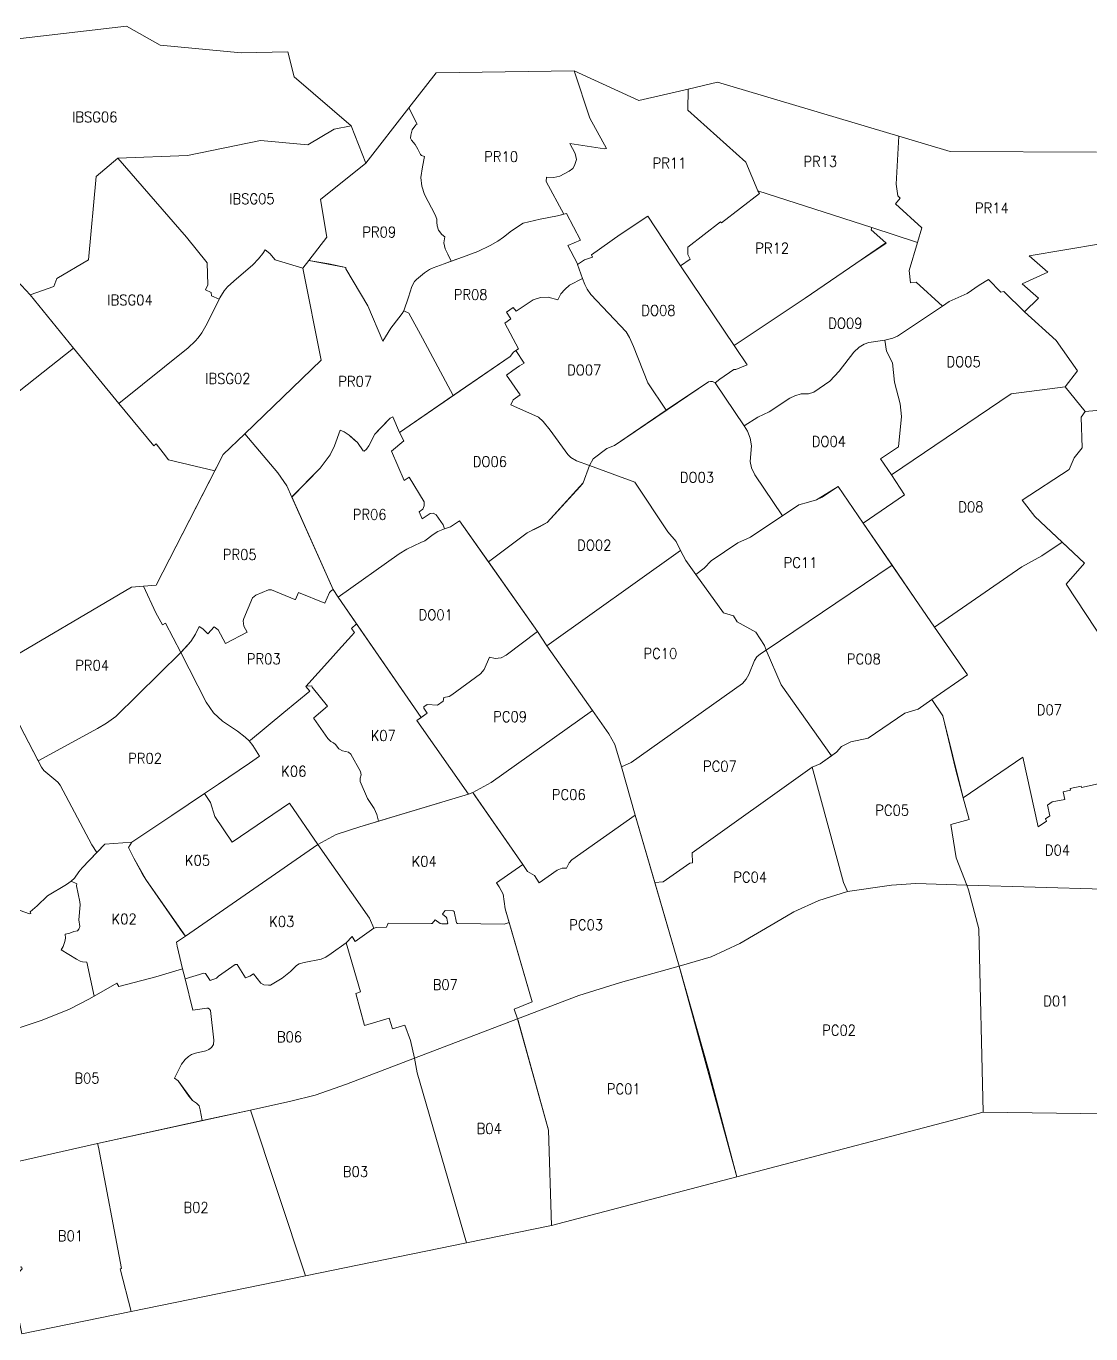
# Model space of a CAD drawing. Header units: metres. Extents: x 267238 to 306780, y 5029040 to 5062814.
# Drawn here: x 273969 to 284049, y 5030164 to 5042543 of the extents above; entities that cross this region are included whole.
import ezdxf
from ezdxf.enums import TextEntityAlignment as Align

# ---------------------------------------------------------------- set-up
doc = ezdxf.new("R2010")
doc.units = ezdxf.units.M
doc.header["$MEASUREMENT"] = 0
for name, color, linetype, lineweight in [('index Baconsfield', 7, 'Continuous', 0), ('index Dollard-des-Ormeaux', 7, 'Continuous', 0), ('index Dorval', 7, 'Continuous', 0), ('index Kirkland', 7, 'Continuous', 0), ('index l Ile-Bizard-Sainte-Geniviève', 7, 'Continuous', 0), ('index Pierrefonds-Roxboro', 7, 'Continuous', 0), ('index Pointe-Claire', 7, 'Continuous', 0), ('index Saint-Laurent', 7, 'Continuous', 0), ('nom', 7, 'Continuous', 0)]:
    doc.layers.add(name, color=color, linetype=linetype, lineweight=lineweight)
doc.styles.add('Style-STANDARD', font='STANDARD.shx')

msp = doc.modelspace()

# ---------------------------------------------------------------- linework, layer by layer
at = {"layer": 'index Baconsfield', "color": 30, "linetype": 'Continuous', "lineweight": 0, "elevation": 10, "flags": 128}
for points in [[(277608.55441, 5032940.079692), (277552.12785, 5033086.286927), (277435.849, 5033051.682), (277406.347, 5033152.417), (277173.406, 5033084), (277089.193, 5033386.216), (277133.271, 5033401.67), (276997.263, 5033865.921), (277054.101852, 5033924.092328), (277082.89602, 5033878.88496), (277259.462, 5034003.95), (277285.346684, 5034011.497749), (277379.963586, 5034014.141641), (277396.198729, 5034051.005051), (277804.406, 5034046.5), (277813.234, 5034049.308), (277840.074, 5034083.192), (277888, 5034049), (277903.037, 5034046.006), (277953.624, 5034045.365), (277959.274, 5034051.273), (277959.017, 5034062.063), (277950.799, 5034097.257), (277945.15, 5034106.762), (277909.113, 5034136.056), (277933.209, 5034169.316), (277937.715, 5034171.311), (278010.337, 5034168.458), (278021.047, 5034160.491), (278043.567, 5034054.716), (278052.344, 5034047.5), (278495.188, 5034043), (278541.463716, 5034056.721237), (278757.736489, 5033306.291182), (278589.344219, 5033236.812493), (278619.297724, 5033146.827227), (277644.79804, 5032772.426085), (277608.55441, 5032940.079692)], [(276997.263, 5033865.921), (277133.271, 5033401.67), (277089.193, 5033386.216), (277173.406, 5033084), (277406.347, 5033152.417), (277435.849, 5033051.682), (277552.12785, 5033086.286927), (277608.55441, 5032940.079692), (277644.79804, 5032772.426085), (277001.720259, 5032525.817047), (276705.712074, 5032424.0272), (276474.455679, 5032364.804017), (276094.085161, 5032281.608168), (275635.30395, 5032181.642075), (275615.906, 5032285), (275605.313, 5032322.5), (275581.391, 5032346.109), (275543.125, 5032372), (275409.031, 5032557.5), (275373.479, 5032583.114), (275440.594, 5032716), (275472.969, 5032760.5), (275504.563, 5032787.5), (275535.313, 5032806.5), (275570.406, 5032820), (275671.048, 5032842.303), (275699, 5032856.5), (275722, 5032874.5), (275741.545, 5032901.836), (275746.063, 5032944.5), (275714.531, 5033223.5), (275705.844, 5033238), (275693.25, 5033246.5), (275678.25, 5033248), (275545.781, 5033227), (275472.94, 5033525.202), (275649.875, 5033577.5), (275668.031, 5033574.5), (275709.813, 5033509.5), (275771.884, 5033530.484), (275789.34, 5033548.827), (275948.203, 5033660.074), (275966.906, 5033659.5), (276045.125, 5033534), (276086.952, 5033550.448), (276119.523, 5033571.608), (276190.563, 5033484.5), (276213.077, 5033469.07), (276219.547565, 5033466.95782), (276261.75, 5033463), (276281.656, 5033465), (276392.938, 5033531), (276471.281, 5033595), (276527.563, 5033651), (276554.25, 5033666.5), (276601.223, 5033679.358), (276760.084, 5033710.926), (276805.361, 5033729.178), (276857.031, 5033765), (276997.263, 5033865.921)], [(277644.79804, 5032772.426085), (278619.297724, 5033146.827227), (278913.994399, 5032091.464128), (278943.686878, 5031188.806411), (278136.00775, 5031023.684635), (277669.773731, 5032635.472473), (277644.79804, 5032772.426085)], [(276094.085161, 5032281.608168), (276474.455679, 5032364.804017), (276705.712074, 5032424.0272), (277001.720259, 5032525.817047), (277644.79804, 5032772.426085), (277669.773731, 5032635.472473), (278136.00775, 5031023.684635), (276613.00242, 5030712.321699), (276094.085161, 5032281.608168)], [(274642.639718, 5031965.345589), (276094.085161, 5032281.608168), (276613.00242, 5030712.321699), (274964.105322, 5030375.221473), (274858.003099, 5030777.755145), (274871.625, 5030782.476), (274652.154, 5031929.645), (274642.639718, 5031965.345589)], [(273621.025025, 5031725.240487), (273739.532666, 5031759.308753), (274642.639718, 5031965.345589), (274652.154, 5031929.645), (274871.625, 5030782.476), (274858.003099, 5030777.755145), (274964.105322, 5030375.221473), (273928.683244, 5030163.539969), (273858.596038, 5030507.254208), (273803.362626, 5030629.788685), (273886.625, 5030732), (273930.75, 5030777.5), (273926.031, 5030799), (273854.928, 5030784.457), (273841.792, 5030787.432), (273838.297, 5030792.077), (273670.969, 5031655), (273635.465324, 5031645.997532), (273621.025025, 5031725.240487)]]:
    msp.add_lwpolyline(points, close=True, dxfattribs=at)
msp.add_lwpolyline([(273739.532666, 5031759.308753), (274642.639718, 5031965.345589), (275635.30395, 5032181.642075), (275635.30395, 5032181.642075), (275615.906, 5032285), (275605.313, 5032322.5), (275581.391, 5032346.109), (275543.125, 5032372), (275509.938, 5032412), (275409.031, 5032557.5), (275373.479, 5032583.114), (275440.594, 5032716), (275472.969, 5032760.5), (275504.563, 5032787.5), (275535.313, 5032806.5), (275570.406, 5032820), (275671.048, 5032842.303), (275699, 5032856.5), (275722, 5032874.5), (275741.545, 5032901.836), (275746.063, 5032944.5), (275714.531, 5033223.5), (275705.844, 5033238), (275693.25, 5033246.5), (275678.25, 5033248), (275545.781, 5033227), (275472.94, 5033525.202), (275449.781, 5033618.5), (275196.594, 5033543.5), (274845.938, 5033452.5), (274828.133516, 5033484.776602), (274569.611993, 5033335.793281), (274379.565488, 5033237.010861), (274120.558326, 5033131.750906), (273706.146867, 5032997.34204)], dxfattribs=at)
at = {"layer": 'index Dollard-des-Ormeaux', "color": 4, "linetype": 'Continuous', "lineweight": 0, "elevation": 10, "flags": 128}
for points in [[(280028.344, 5038907.5), (279855.691, 5039165.255), (279719.656, 5039509), (279681.344, 5039596), (279648.813, 5039650), (279315.125, 5040002), (279280.375, 5040052.5), (279257.594, 5040098), (279237.219, 5040153), (279188.703534, 5040287.261565), (279254.382, 5040329.724), (279329.406, 5040357), (279322.437, 5040376.603), (279593.887, 5040568.948), (279853.633, 5040744.634), (280164.004936, 5040274.160059), (280572.402533, 5039665.247077), (280795.954, 5039336.022), (280687.813, 5039291.5), (280667.281, 5039291), (280534.438, 5039201), (280491.531, 5039167.5), (280467.156, 5039177.5), (280447.063, 5039179.5), (280428.563, 5039175.5), (280428.563, 5039175.5), (280028.344, 5038907.5)], [(280491.531, 5039167.5), (280534.438, 5039201), (280667.281, 5039291), (280687.813, 5039291.5), (280795.954, 5039336.022), (280572.402533, 5039665.247077), (280671.74498, 5039518.945086), (281343.782268, 5039968.730788), (281824.183509, 5040296.271135), (282107.572, 5040490.706), (281968.070764, 5040615.782807), (281974.944776, 5040636.765055), (282407.620364, 5040494.275751), (282328.077609, 5040228.727504), (282341.031, 5040112), (282394.469, 5040118.5), (282642.906, 5039893), (282217.188, 5039608.5), (282172.875, 5039587.5), (282097.906, 5039570), (281946.063, 5039547.5), (281902.219, 5039532), (281853.938, 5039503), (281803.844, 5039455.5), (281665.531, 5039277.5), (281578.25, 5039182), (281425.844, 5039078.5), (281374.844, 5039063), (281305.281, 5039063), (281246.969, 5039044), (281199.906, 5039021), (281003.531, 5038891), (280895.313, 5038842), (280767.688, 5038759), (280491.531, 5039167.5)], [(279302.156, 5038383), (279178.219, 5038428), (279125.125, 5038459.5), (279096.938, 5038488.5), (278930.656, 5038717.5), (278864.5, 5038801), (278819.438, 5038841), (278556.406, 5038959.5), (278578.371, 5039003.979), (278646.063, 5039051.301), (278516.382, 5039239.716), (278575.698, 5039283.33), (278637.922, 5039326.363), (278683.862, 5039351.369), (278604.573788, 5039472.164515), (278629.125, 5039488.5), (278499.296372, 5039730.246256), (278555.813, 5039771), (278517.188, 5039836.5), (278580.031, 5039880.5), (278606.969, 5039843.5), (278769.5, 5039952.5), (278838.313, 5039975.5), (278910.5, 5039978), (279001.469, 5039950.5), (279031.813, 5040008), (279067.188, 5040050.5), (279112.563, 5040090), (279237.219, 5040153), (279257.594, 5040098), (279280.375, 5040052.5), (279315.125, 5040002), (279648.813, 5039650), (279681.344, 5039596), (279719.656, 5039509), (279855.691, 5039165.255), (280028.344, 5038907.5), (279538.938, 5038574), (279467.531, 5038544.5), (279336.344, 5038447.5), (279302.156, 5038383)], [(282097.906, 5039570), (282172.875, 5039587.5), (282217.188, 5039608.5), (282642.906, 5039893), (282708, 5039936), (282879.043, 5040011.79), (282990.317286, 5040089.476594), (283080.417298, 5040145.227732), (283195.463599, 5040025.171357), (283224.135988, 5040029.797633), (283421.71, 5039839.787), (283720.661, 5039567.525), (283920.891, 5039280.194), (283806.313, 5039127.5), (283293.25, 5039063), (282161.367, 5038294.854), (282055.988008, 5038447.320924), (282226.813, 5038560.5), (282256.5, 5038848.5), (282243.438, 5038967), (282189.719, 5039172), (282170.594, 5039355.5), (282112.906, 5039465), (282097.906, 5039570)], [(281128.977172, 5037906.793452), (280866.788, 5038294.232), (280835.906, 5038360), (280824.531, 5038422.5), (280836.188, 5038570.5), (280823.813, 5038643.5), (280799.094, 5038707.5), (280767.688, 5038759), (280895.313, 5038842), (281003.531, 5038891), (281199.906, 5039021), (281246.969, 5039044), (281305.281, 5039063), (281374.844, 5039063), (281425.844, 5039078.5), (281578.25, 5039182), (281665.531, 5039277.5), (281803.844, 5039455.5), (281853.938, 5039503), (281902.219, 5039532), (281946.063, 5039547.5), (282097.906, 5039570), (282112.906, 5039465), (282170.594, 5039355.5), (282189.719, 5039172), (282243.438, 5038967), (282256.5, 5038848.5), (282226.813, 5038560.5), (282055.988008, 5038447.320924), (282161.367, 5038294.854), (282285.134676, 5038107.431345), (281892.970398, 5037838.182077), (281657.028732, 5038185.761244), (281452.622351, 5038057.150769), (281374.004513, 5038037.720409), (281283.362769, 5038009.962753), (281128.977172, 5037906.793452)], [(278604.573788, 5039472.164515), (278683.862, 5039351.369), (278637.922, 5039326.363), (278575.698, 5039283.33), (278516.382, 5039239.716), (278646.063, 5039051.301), (278578.371, 5039003.979), (278556.406, 5038959.5), (278819.438, 5038841), (278864.5, 5038801), (278930.656, 5038717.5), (279096.938, 5038488.5), (279125.125, 5038459.5), (279178.219, 5038428), (279302.156, 5038383), (279240.594, 5038220.5), (278901.563, 5037845.5), (278711.75, 5037746.5), (278345.316407, 5037471.906872), (278071.319789, 5037860.81056), (277984.742, 5037802.746), (277930.549, 5037785.151), (277866.938, 5037760), (277820.754, 5037729.55), (277741.594, 5037671.5), (277820.754, 5037729.55), (277866.938, 5037760), (277930.549, 5037785.151), (277918, 5037823), (277849.813, 5037916.5), (277821.375, 5037932), (277792.313, 5037928), (277719.375, 5037878), (277688.563, 5037944), (277723.176443, 5037969.022952), (277736.125264, 5038000.48163), (277737.050179, 5038038.417093), (277595.469, 5038273), (277548.625, 5038242), (277426.278487, 5038519.549806), (277543.742788, 5038615.776348), (277503.046495, 5038695.348297), (278549.438, 5039414), (278581.031, 5039456.5), (278604.573788, 5039472.164515)], [(280164.313, 5037577.5), (280214.688, 5037485.5), (280308.039111, 5037352.106294), (280388.506781, 5037412.247883), (280453.250884, 5037481.642024), (280706.677799, 5037652.814239), (280825.067015, 5037703.703276), (281128.977172, 5037906.793452), (280866.788, 5038294.232), (280835.906, 5038360), (280824.531, 5038422.5), (280836.188, 5038570.5), (280823.813, 5038643.5), (280799.094, 5038707.5), (280767.688, 5038759), (280491.531, 5039167.5), (280467.156, 5039177.5), (280447.063, 5039179.5), (280428.563, 5039175.5), (279538.938, 5038574), (279467.531, 5038544.5), (279336.344, 5038447.5), (279302.156, 5038383), (279732.5, 5038224.5), (280045.156, 5037755), (280121.094, 5037663), (280164.313, 5037577.5)], [(278345.316407, 5037471.906872), (278711.75, 5037746.5), (278833.688, 5037805.5), (278901.563, 5037845.5), (279214.031, 5038185), (279240.594, 5038220.5), (279302.156, 5038383), (279732.5, 5038224.5), (280045.156, 5037755), (280121.094, 5037663), (280164.313, 5037577.5), (278898.282525, 5036677.595241), (278810.415529, 5036811.757247), (278345.316407, 5037471.906872)], [(277704.188, 5037653.5), (277741.594, 5037671.5), (277820.754, 5037729.55), (277866.938, 5037760), (277930.549, 5037785.151), (277984.742, 5037802.746), (278071.319789, 5037860.81056), (278810.415529, 5036811.757247), (278513.517573, 5036587.845485), (278465.421954, 5036562.863594), (278409.002094, 5036557.312063), (278355.35698, 5036568.415126), (278306.336445, 5036452.758223), (278271.189647, 5036412.972249), (277997.414585, 5036213.117122), (277972.44186, 5036198.313039), (277922.313, 5036189), (277917.719, 5036152.5), (277862.376885, 5036115.04007), (277765.260732, 5036121.516856), (277733.813596, 5036099.310731), (277732.888681, 5036087.282413), (277766.185648, 5036040.094397), (277707.369947, 5035998.464241), (276922.469, 5037137.5), (277499.5, 5037548), (277573.625, 5037593), (277704.188, 5037653.5)]]:
    msp.add_lwpolyline(points, close=True, dxfattribs=at)
at = {"layer": 'index Dorval', "color": 1, "linetype": 'Continuous', "lineweight": 0, "elevation": 10, "flags": 128}
for points in [[(282567.363, 5036851.954), (283395.112218, 5037422.852868), (283585.380601, 5037529.125038), (283776.784422, 5037657.722109), (283519.218321, 5037899.324309), (283398.38976, 5038056.318576), (283843.496896, 5038346.830272), (283892.106087, 5038455.197997), (283965.714291, 5038551.061753), (283957.381287, 5038840.042351), (283995.080334, 5038894.920547), (283806.313, 5039127.5), (283806.313, 5039127.5), (283293.25, 5039063), (282161.367, 5038294.854), (282285.134676, 5038107.431345), (281892.970398, 5037838.182077), (282567.363, 5036851.954)], [(284166.756903, 5034372.992864), (284421.39777, 5033259.493647), (284419.169837, 5032244.627936), (283027.790719, 5032260.573762), (282986.893, 5033997.156), (282889.656, 5034367.5), (282873.430172, 5034409.549558), (284166.756903, 5034372.992864)]]:
    msp.add_lwpolyline(points, close=True, dxfattribs=at)
for points in [[(284119.267056, 5035370.142158), (283959.124501, 5035334.718101), (283956.059066, 5035347.407316), (283852.997025, 5035325.729908), (283856.696688, 5035308.810955), (283787.988661, 5035293.478155), (283802.787313, 5035222.101324), (283683.34105, 5035198.837764), (283636.831001, 5035168.172162), (283660.614549, 5035067.715882), (283618.861209, 5035037.578998), (283629.431675, 5035015.90159), (283550.813836, 5034961.741115), (283405.469933, 5035622.637698), (282841.232413, 5035238.7536), (282841.232413, 5035238.7536), (282646, 5036015), (282543.781, 5036168), (282882.156, 5036401), (282567.363, 5036851.954), (283395.112218, 5037422.852868), (283585.380601, 5037529.125038), (283776.784422, 5037657.722109), (283987.25539, 5037460.296093), (283813.651136, 5037261.621932), (284277.521704, 5036555.147729)], [(284119.267056, 5035370.142158), (283959.124501, 5035334.718101), (283956.059066, 5035347.407316), (283852.997025, 5035325.729908), (283856.696688, 5035308.810955), (283787.988661, 5035293.478155), (283802.787313, 5035222.101324), (283683.34105, 5035198.837764), (283636.831001, 5035168.172162), (283660.614549, 5035067.715882), (283618.861209, 5035037.578998), (283629.431675, 5035015.90159), (283550.813836, 5034961.741115), (283405.469933, 5035622.637698), (282841.232413, 5035238.7536), (282896.563, 5035034), (282722.8973, 5034985.735902), (282772.842751, 5034670.223873), (282873.430172, 5034409.549558), (284166.756903, 5034372.992864)]]:
    msp.add_lwpolyline(points, dxfattribs=at)
at = {"layer": 'index Kirkland', "color": 1, "linetype": 'Continuous', "lineweight": 0, "elevation": 10, "flags": 128}
for points in [[(277304.412389, 5035015.846623), (277287.648, 5035080.377), (277264.813, 5035135.5), (277200.647, 5035231.443), (277130.163, 5035393.416), (277132.059, 5035422.769), (277140.781, 5035456.5), (277132.601, 5035485.679), (277041.119, 5035651.528), (277020.031, 5035671.5), (276965.094, 5035682), (276930.037, 5035701.371), (276897.75, 5035743.5), (276879.249, 5035757.64), (276851.915, 5035771.775), (276825.631, 5035800.676), (276690.718, 5035987.669), (276691.819, 5035996.483), (276820.753, 5036104.124), (276675.35, 5036286.146), (276673.573, 5036296.457), (276619.305385, 5036296.014329), (276616.709, 5036293.139), (276848.992, 5036550.413), (276924.568, 5036634.119), (277048.832, 5036771.013), (277076.516, 5036802.414), (277050.119, 5036840.391), (277095.734183, 5036885.792202), (277707.369947, 5035998.464241), (277668.144578, 5035970.700256), (278157.378764, 5035273.289137), (277304.412389, 5035015.846623)], [(275655.958, 5035279.474), (275713.48, 5035193.972), (275755.296, 5035061.461), (275918.125, 5034819), (276461.379, 5035186.622), (276730.344499, 5034795.016493), (276902.973504, 5034890.070316), (277126.829694, 5034962.248571), (277304.412389, 5035015.846623), (277287.648, 5035080.377), (277264.813, 5035135.5), (277200.647, 5035231.443), (277130.163, 5035393.416), (277132.059, 5035422.769), (277140.781, 5035456.5), (277132.601, 5035485.679), (277041.119, 5035651.528), (277020.031, 5035671.5), (276965.094, 5035682), (276930.037, 5035701.371), (276897.75, 5035743.5), (276879.249, 5035757.64), (276851.915, 5035771.775), (276825.631, 5035800.676), (276690.718, 5035987.669), (276691.819, 5035996.483), (276820.753, 5036104.124), (276675.35, 5036286.146), (276673.573, 5036296.457), (276619.305385, 5036296.014329), (276616.709, 5036293.139), (276654.469, 5036246.954), (276409.365, 5036045.196), (276094.12, 5035784.819), (276080.713131, 5035776.611271), (276115.59981, 5035732.722661), (276179.010881, 5035631.399833), (276084.618, 5035566.856), (275788.6, 5035366.206), (275655.958, 5035279.474)], [(275656.170555, 5035279.171665), (275713.48, 5035193.972), (275755.296, 5035061.461), (275918.125, 5034819), (276461.379, 5035186.622), (276730.344499, 5034795.016493), (275476.875581, 5033929.26782), (275107.044, 5034455.258), (274988.531, 5034667.5), (274936.197, 5034766.112), (274968.645, 5034817.548), (275121.52, 5034920.094), (275242.346, 5035000.646), (275346.668, 5035070.808), (275656.170555, 5035279.171665)], [(276730.344499, 5034795.016493), (276902.973504, 5034890.070316), (277126.829694, 5034962.248571), (278157.378764, 5035273.289137), (278197.843828, 5035289.481103), (278670.5, 5034605.5), (278421.375, 5034431.5), (278448.063, 5034396.5), (278483.26, 5034325.598), (278503.668, 5034187.866), (278541.463716, 5034056.721237), (278495.188, 5034043), (278052.344, 5034047.5), (278043.567, 5034054.716), (278021.047, 5034160.491), (278010.337, 5034168.458), (277937.715, 5034171.311), (277933.209, 5034169.316), (277909.113, 5034136.056), (277945.15, 5034106.762), (277950.799, 5034097.257), (277959.017, 5034062.063), (277959.274, 5034051.273), (277953.624, 5034045.365), (277903.037, 5034046.006), (277888, 5034049), (277840.074, 5034083.192), (277813.234, 5034049.308), (277804.406, 5034046.5), (277396.198729, 5034051.005051), (277379.963586, 5034014.141641), (277285.346684, 5034011.497749), (277259.462, 5034003.95), (277217.832978, 5034098.350918), (276730.344499, 5034795.016493)], [(274968.645, 5034817.548), (274936.197, 5034766.112), (274988.531, 5034667.5), (275068.75, 5034515), (275107.044, 5034455.258), (275452.875, 5033959.5), (275476.875581, 5033929.26782), (275392.698254, 5033871.89536), (275397.797, 5033832.81), (275449.781, 5033618.5), (275196.594, 5033543.5), (274845.938, 5033452.5), (274828.133516, 5033484.776602), (274613.767502, 5033361.239651), (274542.759149, 5033683.170446), (274502.171, 5033685.678), (274481.13, 5033691.568), (274446.746, 5033711.831), (274300.198, 5033797.437), (274319.023, 5033830.46), (274335.838, 5033877.107), (274339.548, 5033909.976), (274338.311, 5033948.009), (274383.208, 5033955.53), (274419.59, 5033972.199), (274453.982, 5033979.863), (274466.783, 5033994.424), (274476.539, 5034018.367), (274466.544, 5034081.836), (274478.723, 5034223.186), (274476.264, 5034252.839), (274443.854, 5034403.705), (274447.709, 5034424.271), (274395.49, 5034448.782), (274426.299, 5034477.182), (274468.436, 5034536.437), (274499.566, 5034575.575), (274712.77, 5034800.082), (274968.645, 5034817.548)], [(275472.94, 5033525.202), (275449.781, 5033618.5), (275397.797, 5033832.81), (275392.698254, 5033871.89536), (275476.875581, 5033929.26782), (276730.344499, 5034795.016493), (277217.832978, 5034098.350918), (277259.462, 5034003.95), (277082.89602, 5033878.88496), (277054.101852, 5033924.092328), (276997.263, 5033865.921), (276857.031, 5033765), (276805.361, 5033729.178), (276760.084, 5033710.926), (276601.223, 5033679.358), (276554.25, 5033666.5), (276527.563, 5033651), (276471.281, 5033595), (276392.938, 5033531), (276281.656, 5033465), (276261.75, 5033463), (276219.547565, 5033466.95782), (276190.563, 5033484.5), (276119.523, 5033571.608), (276086.952, 5033550.448), (276045.125, 5033534), (275966.906, 5033659.5), (275948.203, 5033660.074), (275789.34, 5033548.827), (275771.884, 5033530.484), (275709.813, 5033509.5), (275668.031, 5033574.5), (275649.875, 5033577.5), (275472.94, 5033525.202)]]:
    msp.add_lwpolyline(points, close=True, dxfattribs=at)
msp.add_lwpolyline([(273661.22614, 5034258.579296), (273998.99, 5034139.821), (274011.382, 5034142.044), (274007.723, 5034158.766), (274071.877537, 5034215.401945), (274171.676, 5034308.707), (274351.936, 5034418.216), (274395.49, 5034448.782), (274447.709, 5034424.271), (274443.854, 5034403.705), (274476.264, 5034252.839), (274476.264, 5034252.839), (274478.723, 5034223.186), (274466.544, 5034081.836), (274476.539, 5034018.367), (274466.783, 5033994.424), (274453.982, 5033979.863), (274419.59, 5033972.199), (274383.208, 5033955.53), (274338.311, 5033948.009), (274339.548, 5033909.976), (274335.838, 5033877.107), (274319.023, 5033830.46), (274300.198, 5033797.437), (274446.746, 5033711.831), (274481.13, 5033691.568), (274502.171, 5033685.678), (274542.759149, 5033683.170446), (274613.767502, 5033361.239651), (274569.611993, 5033335.793281), (274379.565488, 5033237.010861), (274120.558326, 5033131.750906), (273706.146867, 5032997.34204)], dxfattribs=at)
at = {"layer": 'index l Ile-Bizard-Sainte-Geniviève', "color": 30, "linetype": 'Continuous', "lineweight": 0, "elevation": 10, "flags": 128}
for points in [[(277046.150021, 5041600.325745), (276883.480431, 5041568.532504), (276636.411, 5041419.772), (276187.336317, 5041460.024312), (275497.667963, 5041317.506088), (274835.845373, 5041293.213209), (274630.977033, 5041118.13096), (274557.893465, 5040331.967124), (274259.916031, 5040153.819344), (274229.387452, 5040078.858461), (274006.296, 5039999.945), (273759.722, 5040264.025), (273277.824, 5040861.438), (273279.443, 5040879.888), (273302.915, 5040908.844), (273375.526, 5040971.723), (272651.572887, 5041807.749026), (273208.035845, 5042343.985177), (274919.166676, 5042542.687009), (275236.478877, 5042364.134349), (276004.969363, 5042289.737407), (276446.231642, 5042299.656999), (276505.727679, 5042061.586785), (277046.150021, 5041600.325745)], [(273239.35, 5041141.824), (273375.526, 5040971.723), (273302.915, 5040908.844), (273279.443, 5040879.888), (273277.824, 5040861.438), (273759.722, 5040264.025), (274006.296, 5039999.945), (274417.361963, 5039495.108006), (273326.349454, 5038632.051859), (271849.797, 5037484.94), (271795.818, 5037443.516), (271830.456307, 5037393.483761), (271746.271438, 5037336.106295), (271607.383477, 5037362.021819), (270824.089162, 5037322.346912), (269832.577371, 5036846.248038), (269897.949002, 5039154.216293), (272651.572887, 5041807.749026), (273239.35, 5041141.824)], [(277046.150021, 5041600.325745), (277183.593036, 5041244.53816), (276756.003576, 5040902.342094), (276815.494284, 5040545.267938), (276645.36529, 5040325.129692), (276587.446572, 5040250.185823), (276326.886, 5040329.456), (276275.606, 5040391.467), (276231.781, 5040425.216), (276208.085, 5040390.003), (276167.637, 5040340.615), (276114.366, 5040284.447), (275934.793, 5040128.805), (275876.078, 5040074.869), (275842.77, 5040036.771), (275802.845, 5039972.222), (275795.640256, 5039957.723065), (275722.287006, 5039990.710014), (275719.115206, 5040020.853015), (275667.309132, 5040046.765419), (275690.040368, 5040095.41728), (275683.432451, 5040303.04703), (275486.38435, 5040545.513098), (274835.845373, 5041293.213209), (275497.667963, 5041317.506088), (276187.336317, 5041460.024312), (276636.411, 5041419.772), (276883.480431, 5041568.532504), (277046.150021, 5041600.325745)], [(274835.845373, 5041293.213209), (275486.38435, 5040545.513098), (275683.432451, 5040303.04703), (275690.040368, 5040095.41728), (275667.309132, 5040046.765419), (275719.115206, 5040020.853015), (275722.287006, 5039990.710014), (275795.640256, 5039957.723065), (275682.183, 5039729.4), (275631.93, 5039639.692), (275596.345, 5039590.909), (275570.096, 5039561.246), (275501.953, 5039498.067), (274844.766, 5038969.966), (274417.361963, 5039495.108006), (274006.296, 5039999.945), (274229.387452, 5040078.858461), (274259.916031, 5040153.819344), (274557.893465, 5040331.967124), (274630.977033, 5041118.13096), (274835.845373, 5041293.213209)], [(276231.781, 5040425.216), (276275.606, 5040391.467), (276326.886, 5040329.456), (276587.446572, 5040250.185823), (276760.961135, 5039382.29725), (276037.992775, 5038684.204826), (275833.89761, 5038487.132178), (275755.145503, 5038333.878962), (275316.955912, 5038438.638401), (275264.956, 5038504.649), (275198.333, 5038587.363), (275176.711, 5038568.387), (274844.766, 5038969.966), (275501.953, 5039498.067), (275570.096, 5039561.246), (275596.345, 5039590.909), (275631.93, 5039639.692), (275682.183, 5039729.4), (275802.845, 5039972.222), (275842.77, 5040036.771), (275876.078, 5040074.869), (275934.793, 5040128.805), (276114.366, 5040284.447), (276167.637, 5040340.615), (276208.085, 5040390.003), (276231.781, 5040425.216)], [(271607.383477, 5037362.021819), (271746.271438, 5037336.106295), (271830.456307, 5037393.483761), (271795.818, 5037443.516), (271849.797, 5037484.94), (273326.349454, 5038632.051859), (274417.361963, 5039495.108006), (274844.766, 5038969.966), (275176.711, 5038568.387), (275198.333, 5038587.363), (275264.956, 5038504.649), (275316.955912, 5038438.638401), (275755.145503, 5038333.878962), (275199.330064, 5037252.250722), (275080.8935, 5037242.534229), (274965.633914, 5037233.078373), (273677.471237, 5036475.841302), (273522.984258, 5036385.027253), (272370.847557, 5036142.018453), (271607.383477, 5037362.021819)]]:
    msp.add_lwpolyline(points, close=True, dxfattribs=at)
at = {"layer": 'index Pierrefonds-Roxboro', "color": 6, "linetype": 'Continuous', "lineweight": 0, "elevation": 10, "flags": 128}
for points in [[(279155.338172, 5042121.10562), (279304.312, 5041671.215), (279462.495831, 5041385.255557), (279444.594, 5041382.5), (279115.875, 5041433), (279166.094, 5041337.5), (279177.781, 5041279), (279161.438, 5041223), (279142.906, 5041194.5), (279110.844, 5041168.5), (279020.219, 5041123.5), (278964.406, 5041108.5), (278895.438, 5041114), (278890.906, 5041072), (279059.50189, 5040763.735592), (279000.406, 5040748), (278833.688, 5040715), (278675.094, 5040676.5), (278562.875, 5040606.5), (278486.844, 5040545.5), (278434.656, 5040506.5), (278360.313, 5040465.5), (278245.906, 5040408.5), (278100.5, 5040355), (277991.77414, 5040316.933322), (277959.344, 5040383.5), (277935.906, 5040435.5), (277923.25, 5040491), (277931.688, 5040549.5), (277904, 5040571), (277872.906, 5040612.5), (277859.188, 5040651.5), (277857.625, 5040688.5), (277855.344, 5040715), (277840.813, 5040757.5), (277740.563, 5040950), (277713.375, 5041029), (277706.188, 5041110.5), (277721.156, 5041211.5), (277741.188, 5041308.5), (277712.438, 5041319.5), (277701.438, 5041328), (277676.469, 5041378), (277652.176, 5041423.545), (277616.321, 5041462.966), (277606.972, 5041483.689), (277609.767, 5041511.351), (277624.321, 5041560.314), (277659.308, 5041607.735), (277670.948907, 5041616.299739), (277592.269234, 5041768.750502), (277851.500167, 5042101.268166), (279155.338172, 5042121.10562)], [(280232.344, 5041748), (280781.678, 5041254.831), (280896.984232, 5040983.502481), (280910.75, 5040960), (280551.462355, 5040680.099929), (280543.031, 5040691), (280232.813, 5040449.5), (280233.281, 5040380), (280255.056793, 5040336.701963), (280164.004936, 5040274.160059), (279853.633, 5040744.634), (279593.887, 5040568.948), (279322.437, 5040376.603), (279329.406, 5040357), (279254.382, 5040329.724), (279188.703534, 5040287.261565), (279184.469, 5040298), (279097.578124, 5040466.633752), (279216.995203, 5040515.359553), (279084.906, 5040770.5), (279059.50189, 5040763.735592), (278890.906, 5041072), (278895.438, 5041114), (278964.406, 5041108.5), (279020.219, 5041123.5), (279110.844, 5041168.5), (279142.906, 5041194.5), (279161.438, 5041223), (279177.781, 5041279), (279166.094, 5041337.5), (279115.875, 5041433), (279444.594, 5041382.5), (279462.495831, 5041385.255557), (279304.312, 5041671.215), (279155.338172, 5042121.10562), (279770.075483, 5041838.421913), (280237.316055, 5041947.484392), (280232.344, 5041748)], [(282205.625, 5041047.5), (282220.938, 5040938), (282242.25, 5040913), (282197.969, 5040861), (282449.438, 5040632.336), (282407.620364, 5040494.275751), (281974.944776, 5040636.765055), (280896.984232, 5040983.502481), (280781.678, 5041254.831), (280232.344, 5041748), (280237.316055, 5041947.484392), (280513.709326, 5042011.999627), (282229.609379, 5041502.026092), (282205.625, 5041047.5)], [(277592.269234, 5041768.750502), (277670.948907, 5041616.299739), (277659.308, 5041607.735), (277624.321, 5041560.314), (277609.767, 5041511.351), (277606.972, 5041483.689), (277616.321, 5041462.966), (277652.176, 5041423.545), (277676.469, 5041378), (277701.438, 5041328), (277712.438, 5041319.5), (277741.188, 5041308.5), (277721.156, 5041211.5), (277706.188, 5041110.5), (277713.375, 5041029), (277740.563, 5040950), (277840.813, 5040757.5), (277855.344, 5040715), (277857.625, 5040688.5), (277859.188, 5040651.5), (277872.906, 5040612.5), (277904, 5040571), (277931.688, 5040549.5), (277923.25, 5040491), (277935.906, 5040435.5), (277959.344, 5040383.5), (277991.77414, 5040316.933322), (277924.844, 5040293.5), (277823.156, 5040255.5), (277786.188, 5040238.5), (277739.844, 5040207.5), (277664.656, 5040143), (277645.969, 5040126), (277618.563, 5040077), (277587.383, 5039978.195), (277544.063, 5039847), (277529.531, 5039822.5), (277496.813, 5039781), (277421.406, 5039684), (277346, 5039561.5), (277203.813, 5039894), (276996.344, 5040246), (276994.031, 5040259.5), (276645.36529, 5040325.129692), (276815.494284, 5040545.267938), (276756.003576, 5040902.342094), (277183.593036, 5041244.53816), (277592.269234, 5041768.750502)], [(280255.056793, 5040336.701963), (280233.281, 5040380), (280232.813, 5040449.5), (280543.031, 5040691), (280551.462355, 5040680.099929), (280910.75, 5040960), (280896.984232, 5040983.502481), (281974.944776, 5040636.765055), (281968.070764, 5040615.782807), (282110.061, 5040488.521), (281824.183509, 5040296.271135), (281343.782268, 5039968.730788), (280671.74498, 5039518.945086), (280572.402533, 5039665.247077), (280164.004936, 5040274.160059), (280255.056793, 5040336.701963)], [(279084.906, 5040770.5), (279216.995203, 5040515.359553), (279097.578124, 5040466.633752), (279184.469, 5040298), (279188.703534, 5040287.261565), (279237.219, 5040153), (279112.563, 5040090), (279067.188, 5040050.5), (279031.813, 5040008), (279001.469, 5039950.5), (278910.5, 5039978), (278838.313, 5039975.5), (278769.5, 5039952.5), (278606.969, 5039843.5), (278580.031, 5039880.5), (278517.188, 5039836.5), (278555.813, 5039771), (278499.296372, 5039730.246256), (278629.125, 5039488.5), (278604.573788, 5039472.164515), (278581.031, 5039456.5), (278549.438, 5039414), (278011.780821, 5039044.742179), (277719.781, 5039589.5), (277592.125, 5039825.5), (277544.063, 5039847), (277587.383, 5039978.195), (277618.563, 5040077), (277645.969, 5040126), (277664.656, 5040143), (277739.844, 5040207.5), (277786.188, 5040238.5), (277823.156, 5040255.5), (277924.844, 5040293.5), (278100.5, 5040355), (278245.906, 5040408.5), (278360.313, 5040465.5), (278434.656, 5040506.5), (278486.844, 5040545.5), (278562.875, 5040606.5), (278675.094, 5040676.5), (278833.688, 5040715), (279000.406, 5040748), (279084.906, 5040770.5)], [(276645.36529, 5040325.129692), (276835.438, 5040292.5), (276994.031, 5040259.5), (276996.344, 5040246), (277203.813, 5039894), (277346, 5039561.5), (277421.406, 5039684), (277496.813, 5039781), (277529.531, 5039822.5), (277544.063, 5039847), (277592.125, 5039825.5), (277719.781, 5039589.5), (278011.780821, 5039044.742179), (277503.046495, 5038695.348297), (277439.096118, 5038843.729793), (277415.438, 5038833), (277270.234, 5038680.221), (277213.42, 5038569.036), (277190.816, 5038537.269), (277168.213, 5038520.775), (277158.438, 5038523.829), (277104.679, 5038600.803), (277025.32, 5038670.786), (276979.984, 5038702.194), (276943, 5038718), (276888.123, 5038569.503), (276845.759, 5038485.556), (276752.052, 5038359.323), (276483.842851, 5038085.228125), (276436.666547, 5038191.644783), (276350.269158, 5038314.255281), (276037.992775, 5038684.204826), (276760.961135, 5039382.29725), (276587.446572, 5040250.185823), (276645.36529, 5040325.129692)], [(276483.143532, 5038086.805596), (276752.052, 5038359.323), (276845.759, 5038485.556), (276888.123, 5038569.503), (276943, 5038718), (276979.984, 5038702.194), (277025.32, 5038670.786), (277071.818, 5038628.909), (277104.679, 5038600.803), (277158.438, 5038523.829), (277168.213, 5038520.775), (277190.816, 5038537.269), (277213.42, 5038569.036), (277270.234, 5038680.221), (277313.804, 5038727.452), (277415.438, 5038833), (277439.096118, 5038843.729793), (277503.046495, 5038695.348297), (277543.742788, 5038615.776348), (277426.278487, 5038519.549806), (277548.625, 5038242), (277595.469, 5038273), (277737.050179, 5038038.417093), (277736.125264, 5038000.48163), (277723.176443, 5037969.022952), (277688.563, 5037944), (277719.375, 5037878), (277792.313, 5037928), (277821.375, 5037932), (277849.813, 5037916.5), (277918, 5037823), (277930.549, 5037785.151), (277930.549, 5037785.151), (277866.938, 5037760), (277820.754, 5037729.55), (277741.594, 5037671.5), (277704.188, 5037653.5), (277573.625, 5037593), (277499.5, 5037548), (276922.469, 5037137.5), (276874.656, 5037209.5), (276483.143532, 5038086.805596)], [(276874.656, 5037209.5), (276859.313, 5037200.5), (276839.844, 5037181.5), (276795.969, 5037079.5), (276545.969, 5037180.5), (276520.125, 5037116.5), (276511.875, 5037116), (276292.594, 5037206), (276262.313, 5037206.5), (276142.973, 5037157.173), (276111.345, 5037130.306), (276029.531, 5036935.5), (276022.063, 5036912), (276028.906, 5036864), (276062, 5036805), (275855.188, 5036699.5), (275785.281, 5036828.5), (275747.313, 5036857.5), (275688.5, 5036789), (275642.469, 5036839), (275605.156, 5036860), (275570.938, 5036787), (275526.781, 5036718.5), (275431.4495, 5036614.7985), (275287.70673, 5036890.312817), (275258.75, 5036874.5), (275196.469, 5036989), (275080.8935, 5037242.534229), (275199.330064, 5037252.250722), (275833.89761, 5038487.132178), (276037.992775, 5038684.204826), (276350.269158, 5038314.255281), (276436.666547, 5038191.644783), (276483.842851, 5038085.228125), (276874.656, 5037209.5)], [(275196.469, 5036989), (275258.75, 5036874.5), (275287.70673, 5036890.312817), (275431.4495, 5036614.7985), (274816.531, 5036008), (274728.175, 5035945.807), (274645.349, 5035894.781), (274083.171502, 5035586.750325), (273908.156, 5035921), (273870.719, 5036032.5), (273772.813, 5036218), (273677.471237, 5036475.841302), (274965.633914, 5037233.078373), (275080.8935, 5037242.534229), (275196.469, 5036989)], [(275431.4495, 5036614.7985), (275480.125, 5036664), (275526.781, 5036718.5), (275570.938, 5036787), (275605.156, 5036860), (275642.469, 5036839), (275688.5, 5036789), (275747.313, 5036857.5), (275785.281, 5036828.5), (275855.188, 5036699.5), (276062, 5036805), (276028.906, 5036864), (276022.063, 5036912), (276029.531, 5036935.5), (276111.345, 5037130.306), (276142.973, 5037157.173), (276262.313, 5037206.5), (276292.594, 5037206), (276511.875, 5037116), (276520.125, 5037116.5), (276545.969, 5037180.5), (276795.969, 5037079.5), (276839.844, 5037181.5), (276859.313, 5037200.5), (276874.656, 5037209.5), (276922.469, 5037137.5), (277095.734183, 5036885.792202), (277050.119, 5036840.391), (277076.516, 5036802.414), (277048.832, 5036771.013), (276924.568, 5036634.119), (276848.992, 5036550.413), (276616.709, 5036293.139), (276616.709, 5036293.139), (276654.469, 5036246.954), (276409.365, 5036045.196), (276094.12, 5035784.819), (276080.713131, 5035776.611271), (276040.990362, 5035812.00997), (275970.688418, 5035868.457067), (275826.846941, 5035963.769378), (275743.594638, 5036043.350531), (275671.442643, 5036143.289654), (275431.4495, 5036614.7985)], [(274645.349, 5035894.781), (274728.175, 5035945.807), (274816.531, 5036008), (275431.4495, 5036614.7985), (275671.442643, 5036143.289654), (275743.594638, 5036043.350531), (275826.846941, 5035963.769378), (275970.688418, 5035868.457067), (276040.990362, 5035812.00997), (276080.713131, 5035776.611271), (276115.59981, 5035732.722661), (276179.010881, 5035631.399833), (276084.618, 5035566.856), (275788.6, 5035366.206), (275656.170555, 5035279.171665), (275346.668, 5035070.808), (275242.346, 5035000.646), (275121.52, 5034920.094), (274968.645, 5034817.548), (274712.77, 5034800.082), (274637.089267, 5034720.389057), (274591.059842, 5034792.400652), (274290.031, 5035359), (274269.594, 5035385.5), (274136.625, 5035496.5), (274114.719, 5035526.5), (274083.171502, 5035586.750325), (274645.349, 5035894.781)]]:
    msp.add_lwpolyline(points, close=True, dxfattribs=at)
for points in [[(284141.228192, 5040481.796007), (283464.866018, 5040369.260293), (283639.859106, 5040212.266026), (283398.201984, 5040103.898301), (283552.362562, 5039969.133311), (283421.71, 5039839.787), (283224.135988, 5040029.797633), (283195.463599, 5040025.171357), (283080.417298, 5040145.227732), (282990.317286, 5040089.476594), (282879.043, 5040011.79), (282708, 5039936), (282642.906, 5039893), (282394.469, 5040118.5), (282341.031, 5040112), (282328.077609, 5040228.727504), (282407.620364, 5040494.275751), (282449.438, 5040632.336), (282197.969, 5040861), (282242.25, 5040913), (282220.938, 5040938), (282205.625, 5041047.5), (282229.609379, 5041502.026092), (282229.609379, 5041502.026092), (282716.352771, 5041357.363675), (284101.99835, 5041350.459483)], [(273908.156, 5035921), (274114.719, 5035526.5), (274136.625, 5035496.5), (274269.594, 5035385.5), (274290.031, 5035359), (274591.059842, 5034792.400652), (274637.089267, 5034720.389057), (274499.566, 5034575.575), (274468.436, 5034536.437), (274426.299, 5034477.182), (274395.49, 5034448.782), (274351.936, 5034418.216), (274171.676, 5034308.707), (274071.877537, 5034215.401945), (274007.723, 5034158.766), (274011.382, 5034142.044), (273998.99, 5034139.821), (273661.22614, 5034258.579296)]]:
    msp.add_lwpolyline(points, dxfattribs=at)
at = {"layer": 'index Pointe-Claire', "color": 3, "linetype": 'Continuous', "lineweight": 0, "elevation": 10, "flags": 128}
for points in [[(282166.297588, 5037438.807592), (280974.25, 5036636), (280959.688106, 5036679.148509), (280877.370604, 5036804.983219), (280701.451629, 5036904.778603), (280664.454999, 5036959.236481), (280571.434901, 5036989.902083), (280308.039111, 5037352.106294), (280388.506781, 5037412.247883), (280453.250884, 5037481.642024), (280706.677799, 5037652.814239), (280825.067015, 5037703.703276), (281283.362769, 5038009.962753), (281374.004513, 5038037.720409), (281452.622351, 5038057.150769), (281503.492718, 5038084.908425), (281657.028732, 5038185.761244), (281892.970398, 5037838.182077), (282166.297588, 5037438.807592)], [(280974.25, 5036636), (280921.796909, 5036601.117571), (280887.442896, 5036571.509404), (280864.716394, 5036538.200216), (280810.119939, 5036406.747886), (280785.807868, 5036360.220766), (280749.339761, 5036320.566971), (279697.437208, 5035571.560482), (279605.222385, 5035530.346868), (279540.478283, 5035742.461626), (279483.827193, 5035844.471014), (279331.678552, 5036063.062559), (278898.282525, 5036677.595241), (280164.313, 5037577.5), (280214.688, 5037485.5), (280308.039111, 5037352.106294), (280571.434901, 5036989.902083), (280664.454999, 5036959.236481), (280701.451629, 5036904.778603), (280877.370604, 5036804.983219), (280959.688106, 5036679.148509), (280974.25, 5036636)], [(282381.406, 5037124.5), (282567.363, 5036851.954), (282882.156, 5036401), (282543.781, 5036168), (282413.188562, 5036077.671471), (282286.475104, 5036039.736007), (281939.446715, 5035803.333299), (281777.586458, 5035767.248346), (281687.869631, 5035724.686606), (281641.623843, 5035670.096548), (281592.720779, 5035634.861772), (281118.011179, 5036305.961157), (280974.25, 5036636), (282166.297588, 5037438.807592), (282381.406, 5037124.5)], [(278898.282525, 5036677.595241), (279331.678552, 5036063.062559), (278371.847233, 5035382.999975), (278197.843828, 5035289.481103), (278157.378764, 5035273.289137), (277668.144578, 5035970.700256), (277766.185648, 5036040.094397), (277732.888681, 5036087.282413), (277733.813596, 5036099.310731), (277765.260732, 5036121.516856), (277862.376885, 5036115.04007), (277917.719, 5036152.5), (277922.313, 5036189), (277972.44186, 5036198.313039), (277997.414585, 5036213.117122), (278271.189647, 5036412.972249), (278306.336445, 5036452.758223), (278355.35698, 5036568.415126), (278409.002094, 5036557.312063), (278465.421954, 5036562.863594), (278513.517573, 5036587.845485), (278810.415529, 5036811.757247), (278898.282525, 5036677.595241)], [(281486.237997, 5035558.140667), (281408.719, 5035527.5), (280273.531, 5034718.5), (280278.641981, 5034622.151045), (280252.74434, 5034620.531848), (279998.623738, 5034442.420219), (279920.382793, 5034434.845513), (279735.052646, 5035074.265847), (279605.222385, 5035530.346868), (279697.437208, 5035571.560482), (280749.339761, 5036320.566971), (280785.807868, 5036360.220766), (280810.119939, 5036406.747886), (280864.716394, 5036538.200216), (280887.442896, 5036571.509404), (280921.796909, 5036601.117571), (280974.25, 5036636), (281118.011179, 5036305.961157), (281592.720779, 5035634.861772), (281486.237997, 5035558.140667)], [(282543.781, 5036168), (282646, 5036015), (282770.906, 5035499), (282841.232413, 5035238.7536), (282896.563, 5035034), (282722.8973, 5034985.735902), (282772.842751, 5034670.223873), (282873.430172, 5034409.549558), (282392.808531, 5034427.756415), (282161.94633, 5034410.982033), (281744.809327, 5034351.765699), (281706.938, 5034435), (281408.719, 5035527.5), (281486.237997, 5035558.140667), (281641.623843, 5035670.096548), (281687.869631, 5035724.686606), (281687.869631, 5035724.686606), (281777.586458, 5035767.248346), (281939.446715, 5035803.333299), (282286.475104, 5036039.736007), (282413.188562, 5036077.671471), (282543.781, 5036168)], [(278197.843828, 5035289.481103), (278371.847233, 5035382.999975), (279331.678552, 5036063.062559), (279483.827193, 5035844.471014), (279540.478283, 5035742.461626), (279605.222385, 5035530.346868), (279735.052646, 5035074.265847), (279135.344, 5034652), (279108.653455, 5034620.890791), (279083.219, 5034573), (279043.909352, 5034572.314892), (278996.781, 5034553.5), (278825.938, 5034432.5), (278780.938, 5034502.5), (278715.75, 5034539.5), (278670.5, 5034605.5), (278216.406, 5035260.5), (278197.843828, 5035289.481103)], [(279920.382793, 5034434.845513), (279998.623738, 5034442.420219), (280252.74434, 5034620.531848), (280278.641981, 5034622.151045), (280273.531, 5034718.5), (281408.719, 5035527.5), (281706.938, 5034435), (281744.809327, 5034351.765699), (281472.884097, 5034266.642219), (281237.03058, 5034158.387359), (281060.371672, 5034052.908264), (280724.627255, 5033857.679414), (280454.551856, 5033731.844704), (280149.802026, 5033643.310379), (279920.382793, 5034434.845513)], [(278670.5, 5034605.5), (278715.75, 5034539.5), (278780.938, 5034502.5), (278825.938, 5034432.5), (278996.781, 5034553.5), (279043.909352, 5034572.314892), (279083.219, 5034573), (279108.653455, 5034620.890791), (279135.344, 5034652), (279735.052646, 5035074.265847), (280149.802026, 5033643.310379), (279595.513231, 5033491.039806), (279200.574206, 5033366.130352), (278619.297724, 5033146.827227), (278589.344219, 5033236.812493), (278757.736489, 5033306.291182), (278503.668, 5034187.866), (278483.26, 5034325.598), (278448.063, 5034396.5), (278421.375, 5034431.5), (278670.5, 5034605.5)], [(283027.790719, 5032260.573762), (280697.341025, 5031649.007555), (280149.802026, 5033643.310379), (280454.551856, 5033731.844704), (280724.627255, 5033857.679414), (281060.371672, 5034052.908264), (281237.03058, 5034158.387359), (281472.884097, 5034266.642219), (281744.809327, 5034351.765699), (282161.94633, 5034410.982033), (282392.808531, 5034427.756415), (282873.430172, 5034409.549558), (282889.656, 5034367.5), (282986.893, 5033997.156), (283027.790719, 5032260.573762)], [(279200.574206, 5033366.130352), (279595.513231, 5033491.039806), (280149.802026, 5033643.310379), (280432.969, 5032653.5), (280697.341025, 5031649.007555), (278943.686878, 5031188.806411), (278913.994399, 5032091.464128), (278625.396, 5033128.507), (278619.297724, 5033146.827227), (279200.574206, 5033366.130352)]]:
    msp.add_lwpolyline(points, close=True, dxfattribs=at)
at = {"layer": 'index Saint-Laurent', "color": 5, "linetype": 'Continuous', "lineweight": 0, "elevation": 10, "flags": 128}
for points in [[(284463.437688, 5040579.049092), (284597.811713, 5040640.511956), (284747.852294, 5040426.909734), (284881.286666, 5040251.421141), (285020.319682, 5040111.403646), (285273.868315, 5039890.817751), (284678.079182, 5039246.037188), (284547.444133, 5039085.950519), (284460.834626, 5038935.894791), (283995.080334, 5038894.920547), (283806.313, 5039127.5), (283920.891, 5039280.194), (283720.661, 5039567.525), (283421.71, 5039839.787), (283552.362562, 5039969.133311), (283398.201984, 5040103.898301), (283639.859106, 5040212.266026), (283464.866018, 5040369.260293), (284141.228192, 5040481.796007), (284463.437688, 5040579.049092)], [(284460.834626, 5038935.894791), (285552.337115, 5037978.175128), (285249.097912, 5037647.899032), (284277.521704, 5036555.147729), (283813.651136, 5037261.621932), (283987.25539, 5037460.296093), (283519.218321, 5037899.324309), (283398.38976, 5038056.318576), (283843.496896, 5038346.830272), (283892.106087, 5038455.197997), (283965.714291, 5038551.061753), (283957.381287, 5038840.042351), (283995.080334, 5038894.920547), (284460.834626, 5038935.894791)]]:
    msp.add_lwpolyline(points, close=True, dxfattribs=at)

# ---------------------------------------------------------------- texts
at = {"layer": 'nom', "color": 30, "linetype": 'Continuous', "lineweight": 0, "style": 'Style-STANDARD'}
for s, p in [('IBSG06', (274617.75632, 5041682.356683, 10)), ('IBSG05', (276105.777011, 5040907.698525, 10)), ('IBSG04', (274951.801781, 5039950.76786, 10)), ('IBSG02', (275878.018742, 5039206.488454, 10)), ('B07', (277936.593413, 5033469.289299, 10)), ('B06', (276461.719623, 5032974.592812, 10)), ('B05', (274544.383696, 5032584.042954, 10)), ('B04', (278353.028365, 5032106.704239, 10)), ('B03', (277086.372052, 5031698.796609, 10)), ('B02', (275576.795349, 5031360.320066, 10)), ('B01', (274388.220589, 5031091.274608, 10))]:
    msp.add_text(s, height=100, dxfattribs=at).set_placement(p, align=Align.MIDDLE_CENTER)
at = {"layer": 'nom', "color": 6, "linetype": 'Continuous', "lineweight": 0, "style": 'Style-STANDARD'}
for s, p in [('PR10', (278465.306176, 5041307.129625, 10)), ('PR11', (280059.614059, 5041246.372123, 10)), ('PR13', (281486.899211, 5041261.561498, 10)), ('PR14', (283111.574863, 5040821.069605, 10)), ('PR09', (277311.330946, 5040593.22897, 10)), ('PR12', (281031.382673, 5040441.335214, 10)), ('PR08', (278176.812368, 5040000.84332, 10)), ('PR07', (277083.572677, 5039180.617036, 10)), ('PR06', (277220.227639, 5037919.898858, 10)), ('PR05', (275990.332986, 5037540.164467, 10)), ('PR03', (276218.091255, 5036552.85505, 10)), ('PR04', (274593.415603, 5036492.097548, 10)), ('PR02', (275094.483795, 5035611.113761, 10))]:
    msp.add_text(s, height=100, dxfattribs=at).set_placement(p, align=Align.MIDDLE_CENTER)
at = {"layer": 'nom', "color": 4, "linetype": 'Continuous', "lineweight": 0, "style": 'Style-STANDARD'}
for s, p in [('DO08', (279954.68413, 5039851.623612, 10)), ('DO09', (281724.532678, 5039730.119212, 10)), ('DO07', (279251.950148, 5039287.496039, 10)), ('DO05', (282843.701612, 5039365.606011, 10)), ('DO04', (281568.369571, 5038610.542952, 10)), ('DO06', (278358.350146, 5038419.607466, 10)), ('DO03', (280319.064714, 5038272.066409, 10)), ('DO02', (279347.383158, 5037629.828864, 10)), ('DO01', (277846.482184, 5036970.233548, 10))]:
    msp.add_text(s, height=100, dxfattribs=at).set_placement(p, align=Align.MIDDLE_CENTER)
at = {"layer": 'nom', "color": 1, "linetype": 'Continuous', "lineweight": 0, "style": 'Style-STANDARD'}
for s, p in [('D08', (282913.033994, 5037991.778821, 10)), ('D07', (283655.846796, 5036070.521438, 10)), ('K07', (277349.482048, 5035826.657383, 10)), ('K06', (276502.515815, 5035489.42068, 10)), ('D04', (283732.792965, 5034741.912038, 10)), ('K05', (275590.324967, 5034646.328923, 10)), ('K04', (277736.947995, 5034636.410197, 10)), ('K02', (274896.266713, 5034090.880236, 10)), ('K03', (276388.491959, 5034066.08342, 10)), ('D01', (283717.612243, 5033314.40046, 10))]:
    msp.add_text(s, height=100, dxfattribs=at).set_placement(p, align=Align.MIDDLE_CENTER)
at = {"layer": 'nom', "color": 3, "linetype": 'Continuous', "lineweight": 0, "style": 'Style-STANDARD'}
for s, p in [('PC11', (281300.178497, 5037463.398084, 10)), ('PC10', (279972.949687, 5036604.287772, 10)), ('PC08', (281898.732667, 5036552.220481, 10)), ('PC09', (278550.299198, 5036005.513919, 10)), ('PC07', (280536.805064, 5035536.908295, 10)), ('PC06', (279105.479876, 5035267.893955, 10)), ('PC05', (282167.648308, 5035120.369962, 10)), ('PC04', (280823.070101, 5034486.884581, 10)), ('PC03', (279270.29914, 5034035.634721, 10)), ('PC02', (281664.515818, 5033037.678299, 10)), ('PC01', (279625.961763, 5032482.293855, 10))]:
    msp.add_text(s, height=100, dxfattribs=at).set_placement(p, align=Align.MIDDLE_CENTER)

doc.saveas('drawing.dxf')
